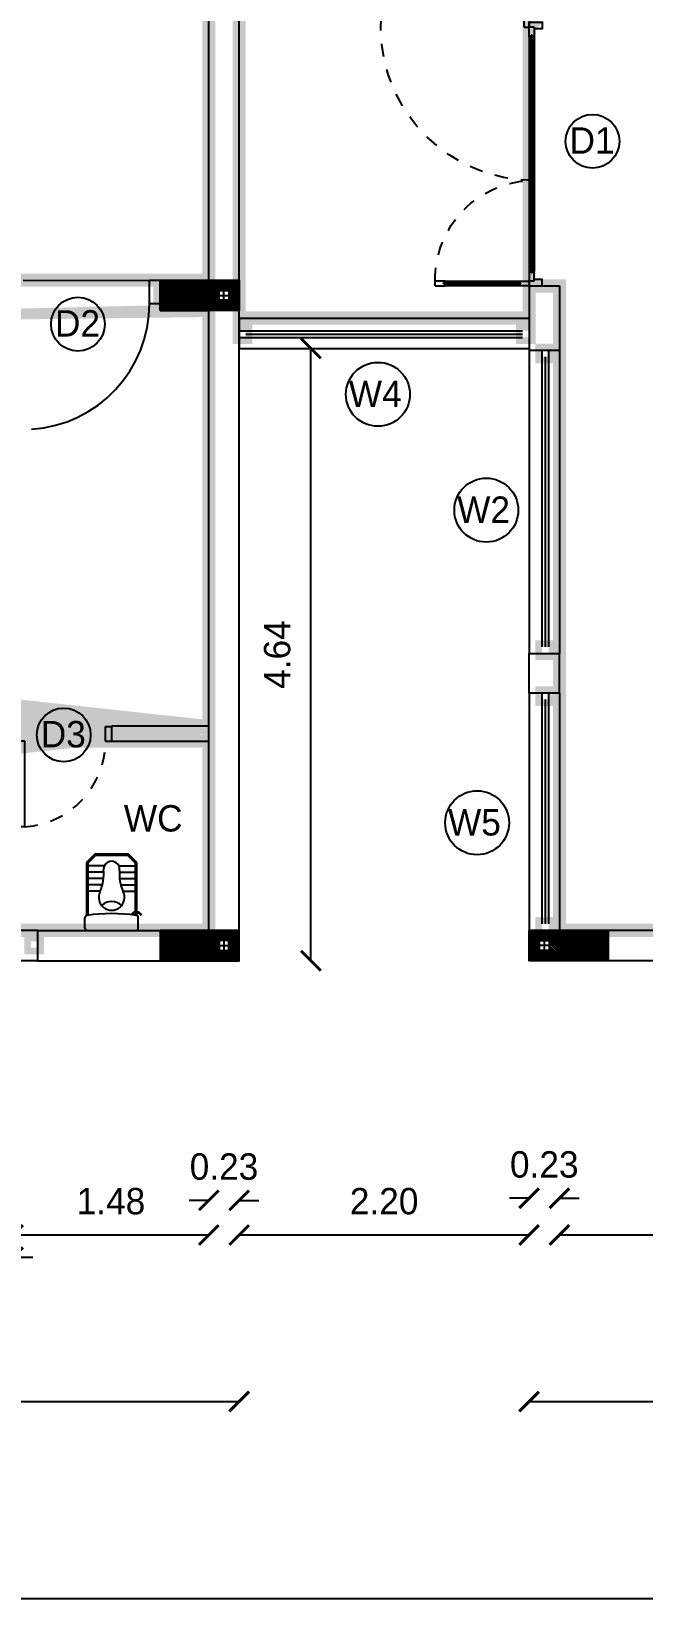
# Model space of a CAD drawing. Header units: metres. Extents: x 6101839 to 6102590, y -6659932 to -6659648.
# Drawn here: x 6102067.35 to 6102071.99, y -6659713.69 to -6659701.73 of the extents above; entities that cross this region are included whole.
import ezdxf

# ---------------------------------------------------------------- set-up
doc = ezdxf.new("R2010")
doc.units = ezdxf.units.M
doc.header["$LTSCALE"] = 500
doc.header["$MEASUREMENT"] = 0
doc.linetypes.add('HIDDEN', pattern=[0.375, 0.25, -0.125])
doc.layers.get('0').update_dxf_attribs({"linetype": 'CONTINUOUS'})
doc.layers.get('Defpoints').update_dxf_attribs({"linetype": 'CONTINUOUS'})
for name, color, linetype in [('Bldg', 44, 'CONTINUOUS'), ('BLK_1_FLR_0_CARPET_AREA', 10, 'CONTINUOUS'), ('BLK_1_FLR_0_URINAL', 235, 'CONTINUOUS'), ('BLK_1_FLR_0_WATER_CLOSET', 213, 'CONTINUOUS'), ('COL', 2, 'CONTINUOUS'), ('DOORTEXT', 13, 'CONTINUOUS'), ('ED', 30, 'CONTINUOUS'), ('FURN', 156, 'CONTINUOUS'), ('FURN1', 252, 'CONTINUOUS'), ('FURNITURE', 252, 'CONTINUOUS'), ('FURNITURES', 252, 'CONTINUOUS'), ('HATCH', 15, 'CONTINUOUS'), ('norms', 4, 'CONTINUOUS'), ('TEXT', 4, 'CONTINUOUS'), ('TOILET', 8, 'CONTINUOUS'), ('W-SCH', 205, 'CONTINUOUS'), ('wall', 125, 'CONTINUOUS'), ('WALL TILE', 251, 'CONTINUOUS'), ('wall1', 125, 'CONTINUOUS'), ('WINDOWS', 252, 'CONTINUOUS')]:
    doc.layers.add(name, color=color, linetype=linetype)
doc.styles.add('RM', font='GOTHIC.TTF')
doc.styles.add('S2', font='GOTHIC.TTF')
doc.styles.add('USA TEXT', font='GOTHIC.TTF')
doc.dimstyles.new('1-100-ED', dxfattribs={"dimtxt": 0.2, "dimasz": 0.15, "dimexe": 0.18, "dimexo": 0.0625, "dimgap": 0.15, "dimtad": 1, "dimzin": 0, "dimdsep": 46, "dimtxsty": 'USA TEXT', "dimblk": 'ARCHTICK', "dimcen": 0.1, "dimse1": 1, "dimse2": 1, "dimclrd": 256, "dimclrt": 256, "dimadec": 0, "dimazin": 0, "dimtfac": 1, "dimtofl": 0, "dimtmove": 0, "dimatfit": 3, "dimldrblk": 'ARCHTICK', "dimfxl": 0.18, "dimtolj": 1, "dimtzin": 0, "dimarcsym": 0})

# ---------------------------------------------------------------- blocks, each defined once
blk = doc.blocks.new('NEWCOL')
at = {"layer": 'HATCH'}
h = blk.add_hatch(dxfattribs=at)
h.set_pattern_fill('ANSI31', color=256, scale=3, angle=270, style=0)
h.set_pattern_definition([(315, (-629970.925706138, -258732.0878365731), (6.735192090801866, 6.735192090801863), [])])
h.paths.add_polyline_path([(0, 115), (-115, 115), (-115, 0), (-37.5, 0), (-37.49999999988359, 37.50000000002911), (0, 37.4999999999709)])
h.paths.add_polyline_path([(115, 115.0000000000291), (0, 115), (1.164153e-10, 37.50000000002911), (37.5, 37.4999999999709), (37.5, 0), (115, 0)])
h.paths.add_polyline_path([(115, 0), (37.5, 0), (37.50000000011642, -37.4999999999709), (0, -37.4999999999709), (1.164153e-10, -484.9999999999708), (115, -485)])
h.paths.add_polyline_path([(0, -37.5), (-37.49999999988359, -37.4999999999709), (-37.5, 0), (-115, 0), (-115, -485), (0, -485)])
at = {"layer": 'COL'}
for p, q in [((-115, 0), (115, 0)), ((0, -485), (0, 115))]:
    blk.add_line(p, q, dxfattribs=at)
for points in [[(-115, -485), (115, -485), (115, 115), (-115, 115)], [(-37.5, -37.5), (37.5, -37.5), (37.5, 37.5), (-37.5, 37.5)]]:
    blk.add_lwpolyline(points, close=True, dxfattribs=at)
blk = doc.blocks.new('PIO-DOOR 750')
at = {"layer": 'FURN1'}
for p, q in [((-110.0000000009313, -49.99999999906868), (-110.0000000004656, 0)), ((-9.313226e-10, -50.00000000046566), (-110.0000000009313, -49.99999999953434)), ((-9.313226e-10, -50.00000000046566), (0, -4.656613e-10)), ((-110.0000000009313, -700.0000000023282), (-110.0000000004656, -750.000000001397)), ((-9.313226e-10, -700.0000000004657), (-110.0000000009313, -700.0000000018626)), ((-9.313226e-10, -662.5000000004657), (-4.656613e-10, -750.0000000004657)), ((648.9173676199277, -662.5000000009312), (-9.313226e-10, -662.5000000004657)), ((648.9173676199277, -700), (-9.313226e-10, -700.0000000004657)), ((648.9173676199277, -662.5000000009312), (648.9173676199277, -700))]:
    blk.add_line(p, q, dxfattribs=at)
at = {"layer": 'FURN1', "linetype": 'HIDDEN', "ltscale": 0.5}
blk.add_arc((0.0460500242188573, -699.9512119828723), 649.9512136138187, 3.303302686255516, 90.00405950692759, dxfattribs=at)
blk = doc.blocks.new('_ArchTick')
at = {"color": 0, "linetype": 'ByBlock', "const_width": 0.15}
blk.add_lwpolyline([(-0.5, -0.5), (0.5, 0.5)], dxfattribs=at)
blk = doc.blocks.new('*D775')
at = {"layer": 'Defpoints', "color": 0, "transparency": 16777216}
for p in [(6102067.095991835, -6659708.280467847), (6102067.210991836, -6659708.293967846), (6102067.210991836, -6659711.0175)]:
    blk.add_point(p, dxfattribs=at)
at = {"layer": 'ED', "lineweight": -2, "transparency": 16777216}
for p, q in [((6102067.095991835, -6659711.0175), (6102065.861600263, -6659711.0175)), ((6102067.210991836, -6659711.0175), (6102067.360991837, -6659711.0175))]:
    blk.add_line(p, q, dxfattribs=at)
at = {"layer": 'ED', "lineweight": -2, "transparency": 16777216, "xscale": 0.15, "yscale": 0.15, "zscale": 0.15}
blk.add_blockref('_ArchTick', (6102067.095991835, -6659711.0175), dxfattribs=at)
at = {"layer": 'ED', "lineweight": -2, "transparency": 16777216, "xscale": 0.15, "yscale": 0.15, "zscale": 0.15, "rotation": 180}
blk.add_blockref('_ArchTick', (6102067.210991836, -6659711.0175), dxfattribs=at)
at = {"layer": 'ED', "transparency": 16777216, "insert": (6102066.272103323, -6659710.762469409), "char_height": 0.2, "attachment_point": 5, "style": 'USA TEXT'}
blk.add_mtext('\\A1;0.12', dxfattribs=at)
blk = doc.blocks.new('*D776')
at = {"layer": 'Defpoints', "color": 0, "transparency": 16777216}
for p in [(6102068.695991833, -6659707.648967846), (6102067.210991836, -6659708.293967846), (6102068.695991833, -6659710.848467844)]:
    blk.add_point(p, dxfattribs=at)
at = {"layer": 'ED', "lineweight": -2, "transparency": 16777216}
blk.add_line((6102067.210991836, -6659710.848467844), (6102068.695991833, -6659710.848467844), dxfattribs=at)
at = {"layer": 'ED', "lineweight": -2, "transparency": 16777216, "xscale": 0.15, "yscale": 0.15, "zscale": 0.15, "rotation": 180}
blk.add_blockref('_ArchTick', (6102067.210991836, -6659710.848467844), dxfattribs=at)
at = {"layer": 'ED', "lineweight": -2, "transparency": 16777216, "xscale": 0.15, "yscale": 0.15, "zscale": 0.15}
blk.add_blockref('_ArchTick', (6102068.695991833, -6659710.848467844), dxfattribs=at)
at = {"layer": 'ED', "transparency": 16777216, "insert": (6102067.953491835, -6659710.593437253), "char_height": 0.2, "attachment_point": 5, "style": 'USA TEXT'}
blk.add_mtext('\\A1;1.48', dxfattribs=at)
blk = doc.blocks.new('*D777')
at = {"layer": 'Defpoints', "color": 0, "transparency": 16777216}
for p in [(6102068.695991833, -6659707.648967846), (6102068.925991838, -6659707.747467848), (6102068.925991838, -6659710.586)]:
    blk.add_point(p, dxfattribs=at)
at = {"layer": 'ED', "lineweight": -2, "transparency": 16777216}
for p, q in [((6102068.695991833, -6659710.586), (6102068.545991832, -6659710.586)), ((6102068.925991838, -6659710.586), (6102069.075991838, -6659710.586))]:
    blk.add_line(p, q, dxfattribs=at)
at = {"layer": 'ED', "lineweight": -2, "transparency": 16777216, "xscale": 0.15, "yscale": 0.15, "zscale": 0.15}
blk.add_blockref('_ArchTick', (6102068.695991833, -6659710.586), dxfattribs=at)
at = {"layer": 'ED', "lineweight": -2, "transparency": 16777216, "xscale": 0.15, "yscale": 0.15, "zscale": 0.15, "rotation": 180}
blk.add_blockref('_ArchTick', (6102068.925991838, -6659710.586), dxfattribs=at)
at = {"layer": 'ED', "transparency": 16777216, "insert": (6102068.810991835, -6659710.330969409), "char_height": 0.2, "attachment_point": 5, "style": 'USA TEXT'}
blk.add_mtext('\\A1;0.23', dxfattribs=at)
blk = doc.blocks.new('*D778')
at = {"layer": 'Defpoints', "color": 0, "transparency": 16777216}
for p in [(6102068.925991838, -6659707.747467848), (6102071.125709693, -6659708.36596801), (6102071.125709693, -6659710.848467844)]:
    blk.add_point(p, dxfattribs=at)
at = {"layer": 'ED', "lineweight": -2, "transparency": 16777216}
blk.add_line((6102068.925991838, -6659710.848467844), (6102071.125709693, -6659710.848467844), dxfattribs=at)
at = {"layer": 'ED', "lineweight": -2, "transparency": 16777216, "xscale": 0.15, "yscale": 0.15, "zscale": 0.15, "rotation": 180}
blk.add_blockref('_ArchTick', (6102068.925991838, -6659710.848467844), dxfattribs=at)
at = {"layer": 'ED', "lineweight": -2, "transparency": 16777216, "xscale": 0.15, "yscale": 0.15, "zscale": 0.15}
blk.add_blockref('_ArchTick', (6102071.125709693, -6659710.848467844), dxfattribs=at)
at = {"layer": 'ED', "transparency": 16777216, "insert": (6102070.025850765, -6659710.593437253), "char_height": 0.2, "attachment_point": 5, "style": 'USA TEXT'}
blk.add_mtext('\\A1;2.20', dxfattribs=at)
blk = doc.blocks.new('*D779')
at = {"layer": 'Defpoints', "color": 0, "transparency": 16777216}
for p in [(6102071.355723613, -6659708.189967894), (6102071.125709693, -6659708.36596801), (6102071.355723613, -6659710.570000002)]:
    blk.add_point(p, dxfattribs=at)
at = {"layer": 'ED', "lineweight": -2, "transparency": 16777216}
for p, q in [((6102071.125709693, -6659710.570000002), (6102070.975709693, -6659710.570000002)), ((6102071.355723613, -6659710.570000002), (6102071.505723613, -6659710.570000002))]:
    blk.add_line(p, q, dxfattribs=at)
at = {"layer": 'ED', "lineweight": -2, "transparency": 16777216, "xscale": 0.15, "yscale": 0.15, "zscale": 0.15}
blk.add_blockref('_ArchTick', (6102071.125709693, -6659710.570000002), dxfattribs=at)
at = {"layer": 'ED', "lineweight": -2, "transparency": 16777216, "xscale": 0.15, "yscale": 0.15, "zscale": 0.15, "rotation": 180}
blk.add_blockref('_ArchTick', (6102071.355723613, -6659710.570000002), dxfattribs=at)
at = {"layer": 'ED', "transparency": 16777216, "insert": (6102071.240716653, -6659710.314969411), "char_height": 0.2, "attachment_point": 5, "style": 'USA TEXT'}
blk.add_mtext('\\A1;0.23', dxfattribs=at)
blk = doc.blocks.new('*D780')
at = {"layer": 'Defpoints', "color": 0, "transparency": 16777216}
for p in [(6102081.125767162, -6659708.024467845), (6102071.355723613, -6659708.189967894), (6102081.125767162, -6659710.848467844)]:
    blk.add_point(p, dxfattribs=at)
at = {"layer": 'ED', "lineweight": -2, "transparency": 16777216}
blk.add_line((6102071.355723613, -6659710.848467844), (6102081.125767162, -6659710.848467844), dxfattribs=at)
at = {"layer": 'ED', "lineweight": -2, "transparency": 16777216, "xscale": 0.15, "yscale": 0.15, "zscale": 0.15, "rotation": 180}
blk.add_blockref('_ArchTick', (6102071.355723613, -6659710.848467844), dxfattribs=at)
at = {"layer": 'ED', "lineweight": -2, "transparency": 16777216, "xscale": 0.15, "yscale": 0.15, "zscale": 0.15}
blk.add_blockref('_ArchTick', (6102081.125767162, -6659710.848467844), dxfattribs=at)
at = {"layer": 'ED', "transparency": 16777216, "insert": (6102076.240745388, -6659710.593437253), "char_height": 0.2, "attachment_point": 5, "style": 'USA TEXT'}
blk.add_mtext('\\A1;9.77', dxfattribs=at)
blk = doc.blocks.new('*D879')
at = {"layer": 'Defpoints', "color": 0, "transparency": 16777216}
for p in [(6102059.699795042, -6659708.421967847), (6102120.154599587, -6659708.420967773), (6102120.154599587, -6659713.604180175)]:
    blk.add_point(p, dxfattribs=at)
at = {"layer": 'ED', "lineweight": -2, "transparency": 16777216}
blk.add_line((6102059.699795042, -6659713.604180175), (6102120.154599587, -6659713.604180175), dxfattribs=at)
at = {"layer": 'ED', "lineweight": -2, "transparency": 16777216, "xscale": 0.15, "yscale": 0.15, "zscale": 0.15, "rotation": 180}
blk.add_blockref('_ArchTick', (6102059.699795042, -6659713.604180175), dxfattribs=at)
at = {"layer": 'ED', "lineweight": -2, "transparency": 16777216, "xscale": 0.15, "yscale": 0.15, "zscale": 0.15}
blk.add_blockref('_ArchTick', (6102120.154599587, -6659713.604180175), dxfattribs=at)
at = {"layer": 'ED', "transparency": 16777216, "insert": (6102089.927197315, -6659713.349149584), "char_height": 0.2, "attachment_point": 5, "style": 'USA TEXT'}
blk.add_mtext('\\A1;60.45', dxfattribs=at)
blk = doc.blocks.new('WC')
at = {"layer": 'FURN'}
for p, q in [((-202.1652330309152, 17.24999999813735), (-202.1652330309152, 95.5964265819639)), ((-184.9152330234647, 0), (184.9152330234647, 0)), ((202.1652330309152, 17.24999999813735), (202.1652330309152, 95.5964265819639))]:
    blk.add_line(p, q, dxfattribs=at)
for centre, major_axis, ratio, start_param, end_param in [((0, -1065.810244496911), (1193.285331289516, 0.0003994530905617), 0.9999999994822982, 1.412904658946003, 1.728687325142404), ((187.3181892000139, 99.25125431641935), (42.16871445748457, 0.3020208912271533), 0.9999999995170105, 0.3485493539200071, 2.672024582046581), ((196.218700312078, 93.78875275328757), (36.66079432159494, -0.3267933310168595), 0.999999999467452, 0.5907622091649432, 2.508204498104225), ((-184.9152330234647, 95.5964265819639), (17.17234938060094, 1.634905806038965), 0.9999999994265257, 1.633768042585614, 3.046673036180532), ((-184.9152330234647, 17.24999999813735), (17.09967164976567, 2.272384148128811), 0.9999999994686564, 3.009476231316918, 4.580272558250586), ((184.9152330234647, 17.24999999813735), (17.09967169529595, -2.272383805513848), 0.9999999994686564, -1.438679924697139, 0.1321164022365258), ((184.9152330234647, 95.5964265819639), (17.1723494504337, -1.634905072545328), 0.9999999994265257, 0.0949195746956122, 1.507824568290526)]:
    blk.add_ellipse(centre, major_axis=major_axis, ratio=ratio, start_param=start_param, end_param=end_param, dxfattribs=at)
at = {"layer": 'TOILET'}
for p, q in [((-127.656854249537, 576.4620173238217), (-190, 514.1188715733587)), ((-190, 514.1188715733587), (-190, 114.8051630742848)), ((-123.5147186256945, 566.4620173238217), (-180, 509.9767359495163)), ((-180, 509.9767359495163), (-180, 118.9472986981273)), ((-54.93439232185483, 489.0498836375773), (-180, 489.0498836375773)), ((127.656854249537, 576.4620173238217), (-127.656854249537, 576.4620173238217)), ((123.5147186256945, 566.4620173238217), (-123.5147186256945, 566.4620173238217)), ((54.93439232185483, 489.0498836375773), (180, 489.0498836375773)), ((180, 509.9767359495163), (123.5147186256945, 566.4620173238217)), ((190, 514.1188715733587), (127.656854249537, 576.4620173238217)), ((180, 140.7811929248273), (180, 509.9767359495163)), ((190, 141.3356883116066), (190, 514.1188715733587)), ((-59.32438625022768, 441.0498836375771), (-180, 441.0498836375771)), ((-59.85776108130813, 393.0498836375773), (-180, 393.0498836375773)), ((59.32438625395298, 441.0498836375771), (180, 441.0498836375771)), ((59.8577610850334, 393.0498836375773), (180, 393.0498836375773)), ((-68.55957281216979, 345.0498836375773), (-180, 345.0498836375773)), ((-86.24767269566652, 297.0498836375774), (-180, 297.0498836375774)), ((68.55957281589508, 345.0498836375773), (180, 345.0498836375773)), ((86.24767269939184, 297.0498836375774), (180, 297.0498836375774)), ((180, 118.9472986981273), (180, 126.6684485115111)), ((190, 114.8051630742848), (190, 129.9197422116995)), ((-190, 114.8051630742848), (-187.8001217208803, 112.6052847988903)), ((-180, 118.9472986981273), (-175.5449040941894, 114.4922027923167)), ((175.5289673916995, 114.4762660879641), (180, 118.9472986981273)), ((187.7993294000624, 112.6044924743473), (190, 114.8051630742848))]:
    blk.add_line(p, q, dxfattribs=at)
for centre, radius, start, end in [((0.014271354302764, 462.5121518094092), 61.12634533245974, 352.8627488923569, 180.2213801086103), ((-392.3945606667548, 428.6680217627435), 332.9833067934275, 335.871532349023, 5.792716954049294), ((346.5714905429631, 420.2388030327857), 288, 173.0841289521597, 206.1539489499949), ((-1.8626451e-09, 250.0503502003848), 98.1034932966918, 153.8460510500051, 26.15394894999488)]:
    blk.add_arc(centre, radius, start, end, dxfattribs=at)
at = {"layer": 'WALL TILE', "ltscale": 0.5}
blk.add_arc((0, 98.4070585630834), 119.3961613774519, 49.72363582136031, 130.2763641786397, dxfattribs=at)
blk = doc.blocks.new('A$C62665808')
at = {"layer": 'FURNITURES', "color": 233}
for p, q in [((512.4136595284131, 99.90654999148128), (437.4729179757405, 99.90846061329023)), ((449.9620862566175, 62.43777140009182), (512.4127042175081, 62.4361792151451)), ((499.9229786712235, 78.04915214213906), (499.9231378901429, 84.29421393852952)), ((512.4131022636524, 78.04883370627226), (499.9229786717156, 78.04915214230948)), ((512.4132614820832, 84.29389550216308), (499.9231378901429, 84.29421393852952)), ((512.4127042175081, 62.4361792151451), (512.4131022636524, 78.04883370627226)), ((512.4132614820832, 84.29389550216308), (512.4136595284131, 99.90654999148128)), ((2287.590478974175, 62.3960198986241), (2287.590877020485, 78.00867438958856)), ((2350.04109693457, 62.39442771383624), (2287.590478974175, 62.3960198986241)), ((2287.590877020485, 78.00867438958856), (2300.081000612774, 78.0083559515797)), ((2287.59103623892, 84.25373618515007), (2287.591434285079, 99.86639067496029)), ((2287.59103623892, 84.25373618515007), (2300.081159831201, 84.2534177477997)), ((2287.591434285079, 99.86639067496029), (2362.532175837753, 99.86448005315133)), ((2300.081000612774, 78.0083559515797), (2300.081159831201, 84.2534177477997))]:
    blk.add_line(p, q, dxfattribs=at)
at = {"layer": 'FURNITURES', "color": 250}
for p, q in [((512.4127042175081, 62.4361792151451), (2287.590478974175, 62.3960198986241)), ((512.4131022636524, 78.04883370627226), (2300.08100061277, 78.00835595190894)), ((512.4132614820832, 84.29389550216308), (2300.081159830872, 84.2534177477959)), ((512.4136595284131, 99.90654999148128), (2287.591434285079, 99.86639067496029))]:
    blk.add_line(p, q, dxfattribs=at)
at = {"layer": 'FURNITURES', "color": 250, "linetype": 'HIDDEN', "ltscale": 0.5}
for centre, radius, start, end in [((437.4719626657978, 62.43808983210818), 1163.003696595019, 359.9985392363878, 178.1522289363573), ((2350.04109693457, 62.39442771383624), 749.5654389454102, 89.10250663880146, 179.9986901028904)]:
    blk.add_arc(centre, radius, start, end, dxfattribs=at)
at = {"layer": 'wall', "color": 7}
for p, q in [((2361.781970350842, 811.8679090010985), (2361.780070568775, 737.3523331883182)), ((2377.392725058256, 737.3519351421553), (2361.780070568775, 737.3523331883182)), ((2361.780070568775, 737.3523331883182), (2362.534086459397, 174.8052216056571)), ((2399.252341126852, 811.8669536898607), (2361.781970350842, 811.8679090010985)), ((2377.392725058256, 737.3519351421553), (2377.393043495935, 749.8420587344403)), ((2378.146740948716, 174.8048235593276), (2377.393043495939, 749.8420587341112)), ((2383.638105291826, 749.8418995160092), (2377.393043495935, 749.8420587344403)), ((2383.637786854313, 737.3517759235616), (2383.638105291826, 749.8418995160092)), ((2399.250441344948, 737.3513778772473), (2383.637786854313, 737.3517759235616)), ((2384.391802744936, 174.8046643409003), (2383.638105291334, 749.8418995158389)), ((2399.252341126852, 811.8669536898607), (2399.250441344948, 737.3513778772473)), ((2400.004457235572, 174.8042662945861), (2399.250441344948, 737.3513778772473)), ((-724.9260444391642, 137.4084668927564), (-724.9269997499057, 99.93809611658683)), ((-724.9260444391642, 137.4084668927564), (-649.9853028866582, 137.4065562711102)), ((-662.4758245255867, 121.7942202181507), (-662.4759837440142, 115.5491584219307)), ((362.5327336873328, 121.7680875204671), (-662.4758245255792, 121.7942202174922)), ((-649.9857009329689, 121.7939017801457), (-662.4758245255867, 121.7942202181507)), ((-649.9853028866582, 137.4065562711102), (-649.9857009329689, 121.7939017801457)), ((362.5331317336431, 137.3807420114316), (-649.9853028866582, 137.4065562711102)), ((362.5331317336431, 137.3807420114316), (362.5327336873328, 121.7680875204671)), ((362.5327336873328, 121.7680875204671), (375.022857279436, 121.7677690842672)), ((437.4738732866488, 137.3788313892971), (362.5331317336431, 137.3807420114316)), ((375.0228572796026, 121.7677690841045), (375.0226980611714, 115.5227072882138)), ((437.4738732866488, 137.3788313892971), (437.4729179755774, 99.90846061312368)), ((2362.534086459397, 174.8052216056571), (2362.532175837589, 99.86448005298477)), ((2378.146740948716, 174.8048235593276), (2362.534086459397, 174.8052216056571)), ((2378.146740948716, 174.8048235593276), (2378.146422512845, 162.3146999672283)), ((2384.39148430874, 162.3145407484679), (2378.146422512845, 162.3146999672283)), ((2384.391802744936, 174.8046643409003), (2384.391484308737, 162.3145407487972)), ((2400.004457235572, 174.8042662945861), (2384.391802744936, 174.8046643409003)), ((2400.002546613599, 99.86352474174723), (2400.004457235572, 174.8042662945861)), ((-724.9269997499057, 99.93809611658683), (-649.9862581977295, 99.9361854949366)), ((362.5325744689017, 115.5230257245764), (-662.4759837433558, 115.5491584219385)), ((-649.9858601514037, 115.5488399845842), (-662.4759837440142, 115.5491584219307)), ((-649.9858601514037, 115.5488399845842), (-649.9862581977295, 99.9361854949366)), ((-649.9862581977295, 99.9361854949366), (362.5321764225723, 99.91037123525813)), ((362.5325744689017, 115.5230257245764), (362.5321764225723, 99.91037123525813)), ((362.5321764225723, 99.91037123525813), (437.4729179755774, 99.90846061312368)), ((362.5325744689017, 115.5230257245764), (375.0226980611714, 115.5227072882138)), ((437.4719626648361, 62.43808983695408), (437.4729179757405, 99.90846061329023)), ((437.4719626648361, 62.43808983695408), (449.9620862566175, 62.43777140009182)), ((2362.531220526847, 62.39410927681511), (2350.04109693457, 62.39442771383624)), ((2362.531220526847, 62.39410927681511), (2362.532175837753, 99.86448005315133)), ((2400.002546613599, 99.86352474174723), (2362.53217583743, 99.864480052489))]:
    blk.add_line(p, q, dxfattribs=at)
for points in [[(437.4729179757405, 99.90846061329023), (400.0025471994042, 99.90941592419485), (399.9999997035493, -0.0115728127030934), (449.9604940718336, -0.0128465606325108), (449.9620862566175, 62.43777140009182)], [(2362.532175837753, 99.86448005315133), (2400.002546614088, 99.8635247422468), (2399.999999118233, -0.0574639946509952), (2350.039504749786, -0.0561902468880895), (2350.04109693457, 62.39442771383624)]]:
    blk.add_lwpolyline(points, dxfattribs=at)
blk = doc.blocks.new('*D1218')
at = {"layer": 'Defpoints', "color": 0, "transparency": 16777216}
for p in [(6102068.926109784, -6659704.127777676), (6102069.470240419, -6659704.127777676), (6102068.92599184, -6659708.769456065)]:
    blk.add_point(p, dxfattribs=at)
at = {"layer": 'ED', "lineweight": -2, "transparency": 16777216}
blk.add_line((6102069.470240419, -6659708.769456065), (6102069.470240419, -6659704.127777676), dxfattribs=at)
at = {"layer": 'ED', "lineweight": -2, "transparency": 16777216, "xscale": 0.15, "yscale": 0.15, "zscale": 0.15}
for p, rotation in [((6102069.470240419, -6659704.127777676), 90), ((6102069.470240419, -6659708.769456065), 270)]:
    blk.add_blockref('_ArchTick', p, dxfattribs=dict(at, rotation=rotation))
at = {"layer": 'ED', "transparency": 16777216, "insert": (6102069.215209825, -6659706.44861687), "char_height": 0.2, "attachment_point": 5, "rotation": 90, "style": 'USA TEXT'}
blk.add_mtext('\\A1;4.64', dxfattribs=at)
blk = doc.blocks.new('*D1255')
at = {"layer": 'Defpoints', "color": 0, "transparency": 16777216}
for p in [(6102059.690998727, -6659708.769456062), (6102068.925991838, -6659708.769456062), (6102068.925991838, -6659712.111413122)]:
    blk.add_point(p, dxfattribs=at)
at = {"layer": 'ED', "lineweight": -2, "transparency": 16777216}
blk.add_line((6102059.690998727, -6659712.111413122), (6102068.925991838, -6659712.111413122), dxfattribs=at)
at = {"layer": 'ED', "lineweight": -2, "transparency": 16777216, "xscale": 0.15, "yscale": 0.15, "zscale": 0.15, "rotation": 180}
blk.add_blockref('_ArchTick', (6102059.690998727, -6659712.111413122), dxfattribs=at)
at = {"layer": 'ED', "lineweight": -2, "transparency": 16777216, "xscale": 0.15, "yscale": 0.15, "zscale": 0.15}
blk.add_blockref('_ArchTick', (6102068.925991838, -6659712.111413122), dxfattribs=at)
at = {"layer": 'ED', "transparency": 16777216, "insert": (6102064.308495283, -6659711.856382531), "char_height": 0.2, "attachment_point": 5, "style": 'USA TEXT'}
blk.add_mtext('\\A1;9.23', dxfattribs=at)
blk = doc.blocks.new('*D1256')
at = {"layer": 'Defpoints', "color": 0, "transparency": 16777216}
for p in [(6102071.12576716, -6659708.769456062), (6102091.355752955, -6659708.769422228), (6102091.355752955, -6659712.111413122)]:
    blk.add_point(p, dxfattribs=at)
at = {"layer": 'ED', "lineweight": -2, "transparency": 16777216}
blk.add_line((6102071.12576716, -6659712.111413122), (6102091.355752955, -6659712.111413122), dxfattribs=at)
at = {"layer": 'ED', "lineweight": -2, "transparency": 16777216, "xscale": 0.15, "yscale": 0.15, "zscale": 0.15, "rotation": 180}
blk.add_blockref('_ArchTick', (6102071.12576716, -6659712.111413122), dxfattribs=at)
at = {"layer": 'ED', "lineweight": -2, "transparency": 16777216, "xscale": 0.15, "yscale": 0.15, "zscale": 0.15}
blk.add_blockref('_ArchTick', (6102091.355752955, -6659712.111413122), dxfattribs=at)
at = {"layer": 'ED', "transparency": 16777216, "insert": (6102081.240760058, -6659711.856382531), "char_height": 0.2, "attachment_point": 5, "style": 'USA TEXT'}
blk.add_mtext('\\A1;20.23', dxfattribs=at)

msp = doc.modelspace()

# ---------------------------------------------------------------- linework, layer by layer
at = {"layer": 'Bldg', "linetype": 'ByBlock'}
for p, q in [((6102067.960991835, -6659707.104479996), (6102067.960991835, -6659706.989479996)), ((6102067.960991835, -6659706.989479996), (6102068.695991833, -6659706.989479996)), ((6102067.960991835, -6659707.104479996), (6102068.695991833, -6659707.104479996))]:
    msp.add_line(p, q, dxfattribs=at)
at = {"layer": 'BLK_1_FLR_0_CARPET_AREA', "color": 15, "linetype": 'Continuous', "const_width": 0.1}
msp.add_lwpolyline([(6102077.355752956, -6659700.309456062), (6102071.125766682, -6659700.309456062), (6102071.125998917, -6659703.897567888), (6102068.925991838, -6659703.897710281), (6102068.925991838, -6659700.959456061), (6102068.695991833, -6659700.959456061), (6102068.695991833, -6659703.610679653), (6102062.120997587, -6659703.609459767), (6102062.120997587, -6659701.189456061), (6102066.754523767, -6659701.189456061), (6102066.754523767, -6659700.959456061), (6102060.62099736, -6659700.959453795), (6102060.62099736, -6659697.259456063), (6102066.754523767, -6659697.259456063), (6102066.754523767, -6659697.029456062), (6102062.120997361, -6659697.029456062), (6102062.120997361, -6659694.608232467), (6102068.695991833, -6659694.60823247), (6102068.695991833, -6659697.259456063), (6102068.925991838, -6659697.259456063), (6102068.925800867, -6659694.308232457), (6102071.125885087, -6659694.309249072), (6102071.125885087, -6659697.909456061), (6102077.355752956, -6659697.909456061)], dxfattribs=at)
msp.add_lwpolyline([(6102071.355767162, -6659708.539456061), (6102081.12577783, -6659708.539456061), (6102081.125767162, -6659702.769456062), (6102077.125752957, -6659702.769456062), (6102077.125752957, -6659702.539456061), (6102077.355752956, -6659702.539456061), (6102077.355701977, -6659700.539450194), (6102071.355767162, -6659700.539456061), (6102071.35576716, -6659701.654359602), (6102071.125853731, -6659701.654374481), (6102071.125688901, -6659703.654456101), (6102071.355767162, -6659703.654456061)], close=True, dxfattribs=at)
at = {"layer": 'BLK_1_FLR_0_URINAL', "ltscale": 400, "const_width": 0.1}
msp.add_lwpolyline([(6102068.69600245, -6659703.840679691), (6102068.69600245, -6659706.989479996), (6102059.921007976, -6659706.989479993), (6102059.921007978, -6659703.840679692)], close=True, dxfattribs=at)
at = {"layer": 'BLK_1_FLR_0_WATER_CLOSET', "const_width": 0.1}
msp.add_lwpolyline([(6102067.210991836, -6659708.539479996), (6102068.695991833, -6659708.539479996), (6102068.695991833, -6659707.104479996), (6102067.210991836, -6659707.104479996)], close=True, dxfattribs=at)
at = {"layer": 'ED', "linetype": 'ByBlock'}
msp.add_line((6102067.287631886, -6659703.610711803), (6102068.245995387, -6659703.612467819), dxfattribs=at)
at = {"layer": 'FURN1', "linetype": 'ByBlock'}
for p, q in [((6102068.245995335, -6659703.610681944), (6102068.325995333, -6659703.610679653)), ((6102068.246000373, -6659703.786681939), (6102068.245995335, -6659703.610681944)), ((6102068.246000373, -6659703.786681939), (6102068.32600037, -6659703.786679649))]:
    msp.add_line(p, q, dxfattribs=at)
at = {"layer": 'FURN1', "const_width": 0.1}
for points in [[(6102068.926102771, -6659703.994774028), (6102068.976102771, -6659703.994771395), (6102068.976105406, -6659704.044771395), (6102068.926105405, -6659704.044774028)], [(6102068.926727866, -6659703.994775793), (6102068.976727864, -6659703.99477319), (6102068.976730468, -6659704.044773191), (6102068.926730468, -6659704.044775792)], [(6102071.125189781, -6659703.994631148), (6102071.075189781, -6659703.994633923), (6102071.075192558, -6659704.044633922), (6102071.125192557, -6659704.044631148)], [(6102071.125814877, -6659703.994629319), (6102071.075814877, -6659703.994632062), (6102071.075817619, -6659704.044632061), (6102071.125817618, -6659704.044629319)], [(6102071.223055589, -6659704.140684615), (6102071.223052957, -6659704.190684615), (6102071.273052955, -6659704.190687248), (6102071.273055588, -6659704.140687249)], [(6102071.22305735, -6659704.141309711), (6102071.22305475, -6659704.191309709), (6102071.273054749, -6659704.191312311), (6102071.273057353, -6659704.141312312)], [(6102071.222910879, -6659706.441067335), (6102071.222913623, -6659706.391067335), (6102071.272913621, -6659706.391070077), (6102071.272910879, -6659706.441070078)], [(6102071.222912707, -6659706.44044224), (6102071.222915484, -6659706.390442241), (6102071.272915483, -6659706.390445016), (6102071.272912709, -6659706.440445017)], [(6102071.222902102, -6659706.739066833), (6102071.222899468, -6659706.789066832), (6102071.272899468, -6659706.789069466), (6102071.272902102, -6659706.739069464)], [(6102071.222903865, -6659706.739691926), (6102071.222901262, -6659706.789691925), (6102071.272901262, -6659706.789694527), (6102071.272903865, -6659706.739694527)], [(6102071.222757393, -6659708.539449552), (6102071.222760137, -6659708.489449552), (6102071.272760135, -6659708.489452294), (6102071.272757392, -6659708.539452294)], [(6102071.222759223, -6659708.538824458), (6102071.222761995, -6659708.488824458), (6102071.272761995, -6659708.488827232), (6102071.272759221, -6659708.538827231)], [(6102067.395991833, -6659708.671397184), (6102067.345980361, -6659708.671400911), (6102067.345980361, -6659708.621459415), (6102067.395991833, -6659708.621422563)]]:
    msp.add_lwpolyline(points, close=True, dxfattribs=at)
at = {"layer": 'FURN1', "linetype": 'HIDDEN', "ltscale": 0.5}
msp.add_arc((6102067.29099687, -6659703.786711701), 0.95500350286807, 273.6020940802743, 0.0017609078562042, dxfattribs=at)
at = {"layer": 'FURNITURE', "linetype": 'ByBlock', "ltscale": 0.2}
for p, q in [((6102068.926727866, -6659703.994775793), (6102071.075814877, -6659703.994632062)), ((6102068.926730468, -6659704.044775792), (6102071.075192558, -6659704.044637687)), ((6102071.22305735, -6659704.141309711), (6102071.222913623, -6659706.391067335)), ((6102071.273057353, -6659704.141312312), (6102071.272919248, -6659706.390445016)), ((6102071.222903865, -6659706.739691926), (6102071.222760137, -6659708.489449552)), ((6102071.272903865, -6659706.739694527), (6102071.272765761, -6659708.488827232))]:
    msp.add_line(p, q, dxfattribs=at)
at = {"layer": 'FURNITURE', "color": 4, "linetype": 'ByBlock', "ltscale": 0.2}
for p, q in [((6102068.976729168, -6659704.019773189), (6102071.075816248, -6659704.019637638)), ((6102071.24805475, -6659704.19131101), (6102071.247919197, -6659706.391068707)), ((6102071.247901263, -6659706.789693227), (6102071.247765712, -6659708.489450925))]:
    msp.add_line(p, q, dxfattribs=at)
at = {"layer": 'norms', "color": 6, "const_width": 0.1}
msp.add_lwpolyline([(6102068.695991833, -6659708.539432126), (6102059.920997363, -6659708.539456061), (6102059.920997363, -6659703.840679654), (6102067.210991836, -6659703.840679654), (6102067.210985253, -6659703.610713994), (6102068.325990469, -6659703.610713992), (6102068.325990469, -6659703.840679654), (6102068.695991833, -6659703.840679654)], close=True, dxfattribs=at)
at = {"layer": 'W-SCH'}
for centre, radius in [((6102071.606595833, -6659702.557892603), 0.2037454751308166), ((6102067.703005833, -6659703.944231655), 0.2037454751308166), ((6102069.978745827, -6659704.475956667), 0.2424160592048741), ((6102070.800874574, -6659705.353910037), 0.2424160592048741), ((6102067.595053962, -6659707.058135285), 0.2037454751308166), ((6102070.731317327, -6659707.723971386), 0.2424160592048741)]:
    msp.add_circle(centre, radius, dxfattribs=at)
at = {"layer": 'wall1', "linetype": 'ByBlock'}
for p, q in [((6102068.695991833, -6659703.610679653), (6102068.695991833, -6659700.959456061)), ((6102068.925991838, -6659708.769456062), (6102068.925991838, -6659700.959456061)), ((6102068.325990663, -6659703.610679653), (6102068.695991833, -6659703.610679653)), ((6102071.125688901, -6659703.654456101), (6102071.12598072, -6659704.140679698)), ((6102071.12576716, -6659703.654456061), (6102071.355767162, -6659703.654456061)), ((6102071.355688647, -6659703.654456058), (6102071.35598072, -6659704.140691622)), ((6102068.325990469, -6659703.840679654), (6102068.695991833, -6659703.840679654)), ((6102068.695991833, -6659708.539456061), (6102068.695991833, -6659703.840679654)), ((6102068.92609781, -6659703.897710275), (6102068.926109782, -6659704.127777672)), ((6102071.125809416, -6659703.897638158), (6102071.125821384, -6659704.127639088)), ((6102071.125821384, -6659704.127639088), (6102071.125855218, -6659704.127639088)), ((6102071.12598072, -6659704.140679609), (6102071.35598072, -6659704.140691672)), ((6102071.125838348, -6659706.441061871), (6102071.355838347, -6659706.44107384)), ((6102071.125838348, -6659706.739061872), (6102071.125838348, -6659706.441061871)), ((6102071.355838347, -6659706.73907384), (6102071.355838347, -6659706.44107384)), ((6102071.125838348, -6659706.739061872), (6102071.355905747, -6659706.739073843)), ((6102071.12576716, -6659708.239444093), (6102071.12576716, -6659708.769424398)), ((6102071.355767162, -6659708.239456062), (6102071.355767162, -6659708.539456061)), ((6102067.395991833, -6659708.539432126), (6102067.395991833, -6659708.769432127)), ((6102067.395991833, -6659708.539432126), (6102068.695991833, -6659708.539432126)), ((6102071.125766229, -6659708.539444093), (6102071.355767162, -6659708.539456061)), ((6102072.440779299, -6659708.539493793), (6102071.125779299, -6659708.539424399)), ((6102067.395991833, -6659708.769432127), (6102068.925991838, -6659708.769456062)), ((6102072.440767162, -6659708.769493792), (6102071.12576716, -6659708.769424398))]:
    msp.add_line(p, q, dxfattribs=at)
at = {"layer": 'WINDOWS', "linetype": 'ByBlock'}
for p, q in [((6102068.92609781, -6659703.897710275), (6102071.125809412, -6659703.897567901)), ((6102068.92610978, -6659704.127710273), (6102071.125821383, -6659704.127567902)), ((6102071.12598072, -6659704.140679614), (6102071.125838348, -6659706.441061831)), ((6102071.35598072, -6659704.140691622), (6102071.355838347, -6659706.44107384)), ((6102071.125838348, -6659706.739061872), (6102071.125695974, -6659708.539444087)), ((6102071.355838347, -6659706.73907384), (6102071.355695975, -6659708.539456057)), ((6102067.395991833, -6659708.539432126), (6102060.520997362, -6659708.539432126)), ((6102067.395991833, -6659708.769432127), (6102060.520997362, -6659708.769432127))]:
    msp.add_line(p, q, dxfattribs=at)

# ---------------------------------------------------------------- block references
at = {"layer": 'COL', "yscale": 0.001, "zscale": 0.001}
for p, xscale, rotation in [((6102068.810990472, -6659703.725679654), -0.001, 270), ((6102068.810990472, -6659708.654456061), 0.001, 270), ((6102071.240767161, -6659708.654456061), -0.001, 90)]:
    msp.add_blockref('NEWCOL', p, dxfattribs=dict(at, xscale=xscale, rotation=rotation))
at = {"layer": 'ED', "xscale": 0.001, "yscale": 0.001, "zscale": 0.001}
msp.add_blockref('WC', (6102067.958743912, -6659708.539456883), dxfattribs=at)
at = {"layer": 'FURN1', "xscale": 0.001, "yscale": 0.001, "zscale": 0.001, "rotation": 269.9984148625039}
msp.add_blockref('PIO-DOOR 750', (6102067.962243913, -6659707.104501568), dxfattribs=at)
at = {"layer": 'wall1', "xscale": -0.001, "yscale": 0.001, "zscale": 0.001, "rotation": 89.99853919329115}
msp.add_blockref('A$C62665808', (6102071.225710497, -6659701.254359601), dxfattribs=at)

# ---------------------------------------------------------------- texts
at = {"layer": 'DOORTEXT', "color": 3, "style": 'RM'}
for s, p in [('D1', (6102071.432283428, -6659702.651796558)), ('D2', (6102067.528693427, -6659704.038135612)), ('W4', (6102069.75754896, -6659704.572347644)), ('W2', (6102070.579677705, -6659705.450301014)), ('D3', (6102067.420741557, -6659707.152039239)), ('W5', (6102070.510120459, -6659707.820362362))]:
    msp.add_text(s, height=0.2, dxfattribs=at).set_placement(p)
at = {"layer": 'TEXT', "color": 7, "style": 'S2'}
msp.add_text('WC', height=0.2, dxfattribs=at).set_placement((6102068.051242501, -6659707.790091551))

# ---------------------------------------------------------------- dimensions: what is measured, and where the dimension line sits
at = {"layer": 'ED'}
dim = msp.add_linear_dim(base=(6102069.470240419, -6659704.127777676), p1=(6102068.925991838, -6659708.769456062), p2=(6102068.926109782, -6659704.127777672), angle=90, dimstyle='1-100-ED', dxfattribs=at)
dim.commit()
dim.dimension.update_dxf_attribs({"geometry": '*D1218', "text_midpoint": (6102069.215209825, -6659706.44861687)})
for base, p1, p2, picture, middle in [((6102068.695991833, -6659710.848467844), (6102067.210991836, -6659708.293967846), (6102068.695991833, -6659707.648967846), '*D776', (6102067.953491835, -6659710.593437253)), ((6102071.125709693, -6659710.848467844), (6102068.925991838, -6659707.747467848), (6102071.125709693, -6659708.36596801), '*D778', (6102070.025850765, -6659710.593437253)), ((6102081.125767162, -6659710.848467844), (6102071.355723613, -6659708.189967894), (6102081.125767162, -6659708.024467845), '*D780', (6102076.240745388, -6659710.593437253)), ((6102120.154599587, -6659713.604180175), (6102059.699795042, -6659708.421967847), (6102120.154599587, -6659708.420967773), '*D879', (6102089.927197315, -6659713.349149584)), ((6102068.925991838, -6659712.111413122), (6102059.690998727, -6659708.769456062), (6102068.925991838, -6659708.769456062), '*D1255', (6102064.308495283, -6659711.856382531)), ((6102091.355752955, -6659712.111413122), (6102071.12576716, -6659708.769456062), (6102091.355752955, -6659708.769422228), '*D1256', (6102081.240760058, -6659711.856382531))]:
    dim = msp.add_linear_dim(base=base, p1=p1, p2=p2, dimstyle='1-100-ED', dxfattribs=at)
    dim.commit()
    dim.dimension.update_dxf_attribs({"geometry": picture, "text_midpoint": middle})
for base, p1, p2, picture, middle in [((6102068.925991838, -6659710.586), (6102068.695991833, -6659707.648967846), (6102068.925991838, -6659707.747467848), '*D777', (6102068.810991835, -6659710.586)), ((6102071.355723613, -6659710.570000002), (6102071.125709693, -6659708.36596801), (6102071.355723613, -6659708.189967894), '*D779', (6102071.240716653, -6659710.570000002)), ((6102067.210991836, -6659711.0175), (6102067.095991835, -6659708.280467847), (6102067.210991836, -6659708.293967846), '*D775', (6102066.272103323, -6659711.0175))]:
    dim = msp.add_linear_dim(base=base, p1=p1, p2=p2, dimstyle='1-100-ED', dxfattribs=at)
    dim.commit()
    dim.dimension.update_dxf_attribs({"geometry": picture, "text_midpoint": middle, "dimtype": 160})

doc.saveas('drawing.dxf')
